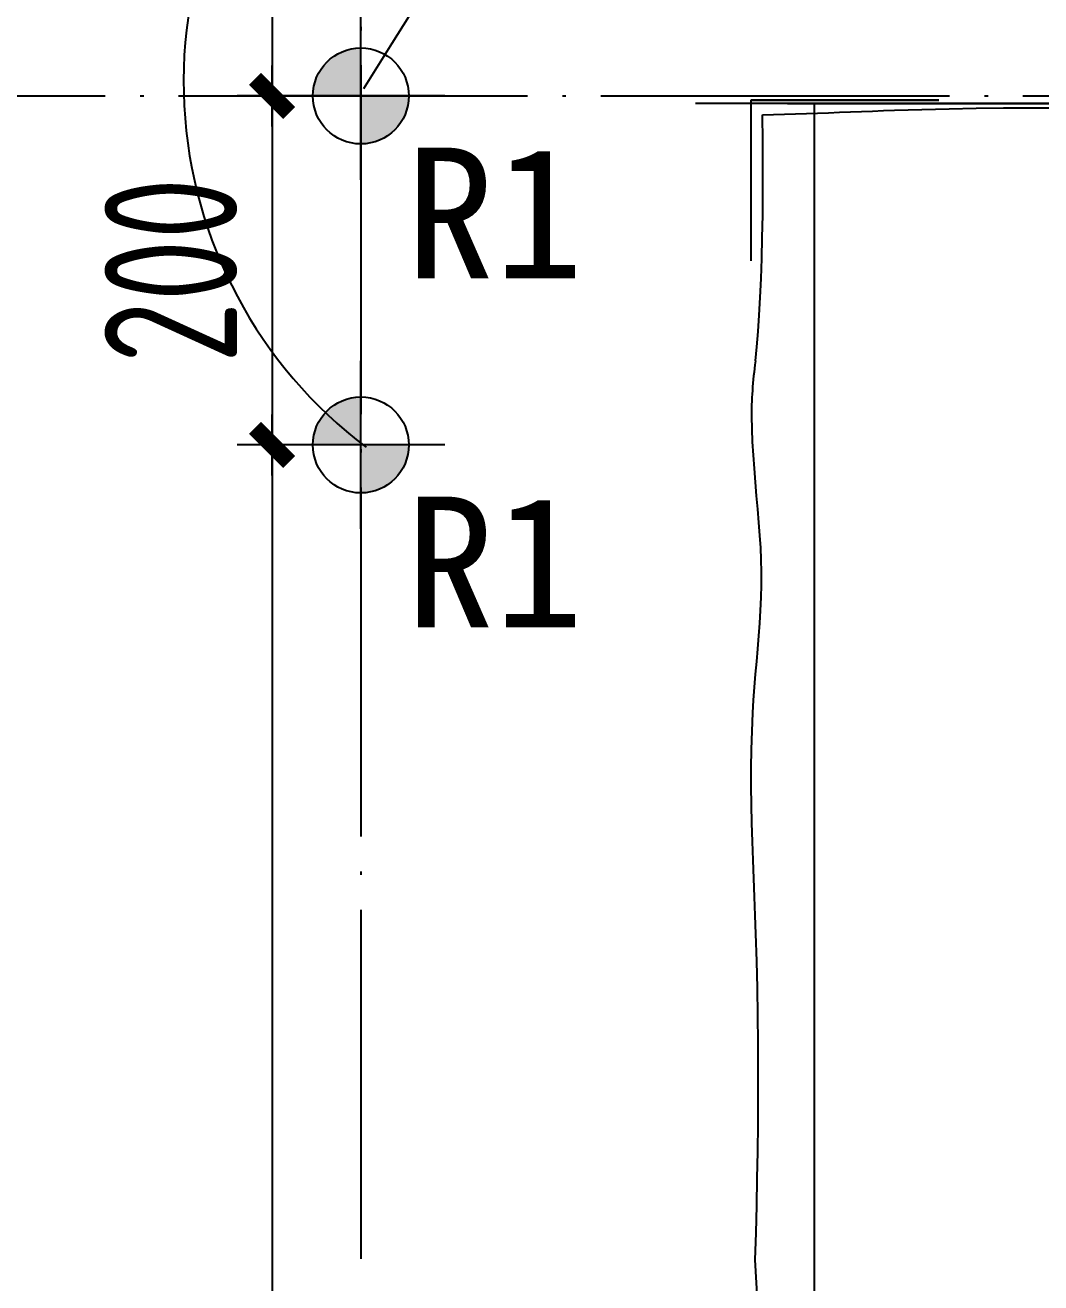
# Model space of a CAD drawing. Extents: x 11992 to 29481, y -6727 to 6811.
# Drawn here: x 20409 to 20991, y 1146 to 1867 of the extents above; entities that cross this region are included whole.
import ezdxf

# ---------------------------------------------------------------- set-up
doc = ezdxf.new("R2010")
doc.units = 0
doc.header["$MEASUREMENT"] = 0
doc.linetypes.add('DOTE', pattern=[2.42, 2, -0.2, 0.02, -0.2])
doc.layers.get('0').update_dxf_attribs({"color": 8, "linetype": 'CONTINUOUS'})
doc.layers.get('Defpoints').update_dxf_attribs({"color": 8, "linetype": 'CONTINUOUS'})
for name, color, linetype in [('zoylight 2射灯', 1, 'CONTINUOUS'), ('zoylight 3编号', 7, 'CONTINUOUS'), ('zoylight 4标注', 9, 'CONTINUOUS'), ('zoylight 5回路', 4, 'CONTINUOUS')]:
    doc.layers.add(name, color=color, linetype=linetype)
doc.styles.add('CCD-DIM', font='archs.shx', dxfattribs={"width": 0.8})
doc.styles.add('TFB MS 3mm at 1 to 25', font='arial.ttf', dxfattribs={"height": 75})
doc.dimstyles.new('zoylight_DIM_40', dxfattribs={"dimscale": 40, "dimtxt": 1.9, "dimasz": 0.4, "dimexe": 0.5, "dimexo": 0.5, "dimgap": 0.5, "dimtad": 1, "dimdec": 0, "dimrnd": 5, "dimzin": 12, "dimdsep": 46, "dimtxsty": 'CCD-DIM', "dimblk": 'CCD_Dimension_Tick', "dimcen": 0.125, "dimclrd": 44, "dimclre": 44, "dimclrt": 50, "dimadec": 0, "dimazin": 0, "dimtfac": 1, "dimtdec": 0, "dimtmove": 2, "dimatfit": 3, "dimldrblk": 'CCD_Leader_Dot', "dimfxl": 0, "dimtvp": 1, "dimtolj": 1, "dimtzin": 0, "dimarcsym": 0})

# ---------------------------------------------------------------- blocks, each defined once
blk = doc.blocks.new('嵌入式射灯55')
at = {"layer": 'zoylight 2射灯'}
h = blk.add_hatch(color=256, dxfattribs=at)
h.dxf.hatch_style = 1
h.paths.add_polyline_path([(0, 0), (0, 27.5, 0.4142136), (-27.5, 0)])
h.paths.add_polyline_path([(0, -27.5, 0.4142136), (27.5, 0), (0, 0)])
for p, q in [((0, -48.125), (0, 48.125)), ((48.125, 0), (-48.125, 0))]:
    blk.add_line(p, q, dxfattribs=at)
blk.add_circle((0, 0), 27.5, dxfattribs=at)
blk = doc.blocks.new('CCD_Dimension_Tick')
at = {"color": 0, "linetype": 'ByBlock'}
for p, q in [((-1.091, 0), (0, 0)), ((0, 0), (1.091, 0))]:
    blk.add_line(p, q, dxfattribs=at)
at = {"color": 0, "linetype": 'Continuous', "const_width": 0.608}
blk.add_lwpolyline([(-0.61, -0.61), (0.61, 0.61)], dxfattribs=at)
blk = doc.blocks.new('*D22')
at = {"layer": 'Defpoints', "color": 0}
for p in [(20601, 1826.36), (20550.08, 1626.36), (20601, 1626.36)]:
    blk.add_point(p, dxfattribs=at)
at = {"layer": 'zoylight 4标注', "color": 44, "lineweight": -2}
for p, q in [((20581, 1826.36), (20530.08, 1826.36)), ((20550.08, 1810.36), (20550.08, 1642.36)), ((20581, 1626.36), (20530.08, 1626.36))]:
    blk.add_line(p, q, dxfattribs=at)
at = {"layer": 'zoylight 4标注', "color": 44, "lineweight": -2, "xscale": 16, "yscale": 16, "zscale": 16}
for p, rotation in [((20550.08, 1826.36), 90), ((20550.08, 1626.36), 270)]:
    blk.add_blockref('CCD_Dimension_Tick', p, dxfattribs=dict(at, rotation=rotation))
at = {"layer": 'zoylight 4标注', "color": 50, "insert": (20492.08, 1726.36), "char_height": 76, "attachment_point": 5, "rotation": 90, "style": 'CCD-DIM'}
blk.add_mtext('\\A1;200', dxfattribs=at)
blk = doc.blocks.new('CCD_Leader_Dot')
at = {"color": 0, "linetype": 'ByBlock'}
blk.add_line((-5, 0), (-10, 0), dxfattribs=at)
at = {"color": 0, "linetype": 'ByBlock', "const_width": 5}
blk.add_lwpolyline([(-2.5, 0, 1), (2.5, 0, 1)], format="xyb", close=True, dxfattribs=at)
blk = doc.blocks.new('*D23')
at = {"layer": 'Defpoints', "color": 0}
for p in [(20601, 2026.36), (20550.08, 1826.36), (20601, 1826.36)]:
    blk.add_point(p, dxfattribs=at)
at = {"layer": 'zoylight 4标注', "color": 44, "lineweight": -2}
for p, q in [((20581, 2026.36), (20530.08, 2026.36)), ((20550.08, 2010.36), (20550.08, 1842.36)), ((20581, 1826.36), (20530.08, 1826.36))]:
    blk.add_line(p, q, dxfattribs=at)
at = {"layer": 'zoylight 4标注', "color": 44, "lineweight": -2, "xscale": 16, "yscale": 16, "zscale": 16}
for p, rotation in [((20550.08, 2026.36), 90), ((20550.08, 1826.36), 270)]:
    blk.add_blockref('CCD_Dimension_Tick', p, dxfattribs=dict(at, rotation=rotation))
at = {"layer": 'zoylight 4标注', "color": 50, "insert": (20492.08, 1926.36), "char_height": 76, "attachment_point": 5, "rotation": 90, "style": 'CCD-DIM'}
blk.add_mtext('\\A1;200', dxfattribs=at)
blk = doc.blocks.new('*D24')
at = {"layer": 'Defpoints', "color": 0, "linetype": 'Continuous'}
for p in [(20601, 1626.36), (20550.08, 424.33), (20601, 424.33)]:
    blk.add_point(p, dxfattribs=at)
at = {"layer": 'zoylight 4标注', "color": 44, "lineweight": -2}
for p, q in [((20581, 1626.36), (20530.08, 1626.36)), ((20550.08, 1610.36), (20550.08, 440.33))]:
    blk.add_line(p, q, dxfattribs=at)
at = {"layer": 'zoylight 4标注', "color": 44, "linetype": 'Continuous', "lineweight": -2}
blk.add_line((20581, 424.33), (20530.08, 424.33), dxfattribs=at)
at = {"layer": 'zoylight 4标注', "color": 44, "linetype": 'Continuous', "lineweight": -2, "xscale": 16, "yscale": 16, "zscale": 16}
for p, rotation in [((20550.08, 1626.36), 90), ((20550.08, 424.33), 270)]:
    blk.add_blockref('CCD_Dimension_Tick', p, dxfattribs=dict(at, rotation=rotation))
at = {"layer": 'zoylight 4标注', "color": 50, "linetype": 'Continuous', "insert": (20492.08, 1025.34), "char_height": 76, "attachment_point": 5, "rotation": 90, "style": 'CCD-DIM'}
blk.add_mtext('\\A1;1200', dxfattribs=at)
blk = doc.blocks.new('*D29')
at = {"layer": 'Defpoints', "color": 0, "linetype": 'Continuous'}
for p in [(19598.77, 1889.54), (19598.77, 1826.36, 2437.44), (20601, 1826.36, 2437.44)]:
    blk.add_point(p, dxfattribs=at)
at = {"layer": 'zoylight 4标注', "color": 44, "linetype": 'Continuous', "lineweight": -2}
blk.add_line((19598.77, 1846.36), (19598.77, 1909.54), dxfattribs=at)
at = {"layer": 'zoylight 4标注', "color": 44, "lineweight": -2}
for p, q in [((20601, 1846.36), (20601, 1909.54)), ((20585, 1889.54), (19614.77, 1889.54))]:
    blk.add_line(p, q, dxfattribs=at)
at = {"layer": 'zoylight 4标注', "color": 44, "linetype": 'Continuous', "lineweight": -2, "xscale": 16, "yscale": 16, "zscale": 16, "rotation": 180}
blk.add_blockref('CCD_Dimension_Tick', (19598.77, 1889.54), dxfattribs=at)
at = {"layer": 'zoylight 4标注', "color": 44, "linetype": 'Continuous', "lineweight": -2, "xscale": 16, "yscale": 16, "zscale": 16}
blk.add_blockref('CCD_Dimension_Tick', (20601, 1889.54), dxfattribs=at)
at = {"layer": 'zoylight 4标注', "color": 50, "linetype": 'Continuous', "insert": (20099.89, 1947.54), "char_height": 76, "attachment_point": 5, "style": 'CCD-DIM'}
blk.add_mtext('\\A1;1000', dxfattribs=at)

msp = doc.modelspace()

# ---------------------------------------------------------------- linework, layer by layer
for p, q in [((20932.26, 1824.04, -2368.6), (20824.61, 1824.04, -2368.6)), ((20824.61, 1824.04, -2368.6), (20824.61, 1731.83, -2368.6)), ((20824.61, 1824.04, -2368.6), (20824.61, 1731.83, -2368.6)), ((20824.61, 1824.04, -2368.6), (20932.26, 1824.04, -2368.6)), ((20932.26, 1824.04, -1988.6), (20824.61, 1824.04, -1988.6)), ((20824.61, 1824.04, -1988.6), (20824.61, 1731.83, -1988.6)), ((20824.61, 1824.04, -1988.6), (20824.61, 1731.83, -1988.6)), ((20824.61, 1824.04, -1988.6), (20932.26, 1824.04, -1988.6)), ((20795.27, 1822.02, -2100.56), (20792.75, 1822.02, -2101.75)), ((20794.59, 1822.02, -2101.6), (20792.79, 1822.02, -2101.74)), ((20794.59, 1822.02, -2099.26), (20792.79, 1822.02, -2099.4)), ((20796.4, 1822.02, -2101.46), (20794.59, 1822.02, -2101.6)), ((20796.4, 1822.02, -2099.12), (20794.59, 1822.02, -2099.26)), ((20797.79, 1822.02, -2099.37), (20795.27, 1822.02, -2100.56)), ((20798.21, 1822.02, -2101.32), (20796.4, 1822.02, -2101.46)), ((20798.21, 1822.02, -2098.98), (20796.4, 1822.02, -2099.12)), ((20800.31, 1822.02, -2098.18), (20797.79, 1822.02, -2099.37)), ((20800.02, 1822.02, -2101.19), (20798.21, 1822.02, -2101.32)), ((20800.02, 1822.02, -2098.84), (20798.21, 1822.02, -2098.98)), ((20801.84, 1822.02, -2101.06), (20800.02, 1822.02, -2101.19)), ((20801.84, 1822.02, -2098.71), (20800.02, 1822.02, -2098.84)), ((20802.84, 1822.02, -2096.99), (20800.31, 1822.02, -2098.18)), ((20803.67, 1822.02, -2100.94), (20801.84, 1822.02, -2101.06)), ((20803.67, 1822.02, -2098.58), (20801.84, 1822.02, -2098.71)), ((20805.36, 1822.02, -2095.79), (20802.84, 1822.02, -2096.99)), ((20805.5, 1822.02, -2100.82), (20803.67, 1822.02, -2100.94)), ((20805.5, 1822.02, -2098.46), (20803.67, 1822.02, -2098.58)), ((20807.88, 1822.02, -2094.6), (20805.36, 1822.02, -2095.79)), ((20807.34, 1822.02, -2100.71), (20805.5, 1822.02, -2100.82)), ((20807.34, 1822.02, -2098.35), (20805.5, 1822.02, -2098.46)), ((20809.18, 1822.02, -2100.6), (20807.34, 1822.02, -2100.71)), ((20809.18, 1822.02, -2098.24), (20807.34, 1822.02, -2098.35)), ((20810.4, 1822.02, -2093.4), (20807.88, 1822.02, -2094.6)), ((20811.04, 1822.02, -2100.5), (20809.18, 1822.02, -2100.6)), ((20811.04, 1822.02, -2098.14), (20809.18, 1822.02, -2098.24)), ((20812.91, 1822.02, -2092.21), (20810.4, 1822.02, -2093.4)), ((20812.9, 1822.02, -2100.42), (20811.04, 1822.02, -2100.5)), ((20812.9, 1822.02, -2098.05), (20811.04, 1822.02, -2098.14)), ((20814.78, 1822.02, -2100.34), (20812.9, 1822.02, -2100.42)), ((20814.78, 1822.02, -2097.96), (20812.9, 1822.02, -2098.05)), ((20815.42, 1822.02, -2091.01), (20812.91, 1822.02, -2092.21)), ((20816.59, 1822.02, -2100.27), (20814.78, 1822.02, -2100.34)), ((20816.59, 1822.02, -2097.9), (20814.78, 1822.02, -2097.96)), ((20817.92, 1822.02, -2089.81), (20815.42, 1822.02, -2091.01)), ((20818.42, 1822.02, -2100.21), (20816.59, 1822.02, -2100.27)), ((20818.42, 1822.02, -2097.84), (20816.59, 1822.02, -2097.9)), ((20820.41, 1822.02, -2088.6), (20817.92, 1822.02, -2089.81)), ((20820.25, 1822.02, -2100.15), (20818.42, 1822.02, -2100.21)), ((20820.25, 1822.02, -2097.77), (20818.42, 1822.02, -2097.84)), ((20822.08, 1822.02, -2100.08), (20820.25, 1822.02, -2100.15)), ((20822.08, 1822.02, -2097.71), (20820.25, 1822.02, -2097.77)), ((20822.89, 1822.02, -2087.4), (20820.41, 1822.02, -2088.6)), ((20823.9, 1822.02, -2100), (20822.08, 1822.02, -2100.08)), ((20823.9, 1822.02, -2097.64), (20822.08, 1822.02, -2097.71)), ((20826.37, 1822.02, -2085.7), (20822.89, 1822.02, -2087.4)), ((20825.7, 1822.02, -2099.91), (20823.9, 1822.02, -2100)), ((20825.7, 1822.02, -2097.55), (20823.9, 1822.02, -2097.64)), ((20827.48, 1822.02, -2099.8), (20825.7, 1822.02, -2099.91)), ((20827.48, 1822.02, -2097.44), (20825.7, 1822.02, -2097.55)), ((20830.09, 1822.02, -2083.94), (20826.37, 1822.02, -2085.7)), ((20829.23, 1822.02, -2099.67), (20827.48, 1822.02, -2099.8)), ((20829.23, 1822.02, -2097.31), (20827.48, 1822.02, -2097.44)), ((20830.95, 1822.02, -2099.51), (20829.23, 1822.02, -2099.67)), ((20830.95, 1822.02, -2097.15), (20829.23, 1822.02, -2097.31)), ((20834.29, 1822.02, -2082.06), (20830.09, 1822.02, -2083.94)), ((20832.61, 1822.02, -2099.31), (20830.95, 1822.02, -2099.51)), ((20832.61, 1822.02, -2096.96), (20830.95, 1822.02, -2097.15)), ((20834.23, 1822.02, -2099.08), (20832.61, 1822.02, -2099.31)), ((20834.23, 1822.02, -2096.73), (20832.61, 1822.02, -2096.96)), ((20835.78, 1822.02, -2098.81), (20834.23, 1822.02, -2099.08)), ((20835.78, 1822.02, -2096.46), (20834.23, 1822.02, -2096.73)), ((20839.21, 1822.02, -2079.98), (20834.29, 1822.02, -2082.06)), ((20837.19, 1822.02, -2098.51), (20835.78, 1822.02, -2098.81)), ((20837.19, 1822.02, -2096.16), (20835.78, 1822.02, -2096.46)), ((20838.55, 1822.02, -2098.18), (20837.19, 1822.02, -2098.51)), ((20838.55, 1822.02, -2095.83), (20837.19, 1822.02, -2096.16)), ((20839.86, 1822.02, -2097.81), (20838.55, 1822.02, -2098.18)), ((20839.86, 1822.02, -2095.47), (20838.55, 1822.02, -2095.83)), ((20845.11, 1822.02, -2077.66), (20839.21, 1822.02, -2079.98)), ((20841.13, 1822.02, -2097.42), (20839.86, 1822.02, -2097.81)), ((20841.13, 1822.02, -2095.07), (20839.86, 1822.02, -2095.47)), ((20842.37, 1822.02, -2097), (20841.13, 1822.02, -2097.42)), ((20842.37, 1822.02, -2094.66), (20841.13, 1822.02, -2095.07)), ((20843.57, 1822.02, -2096.56), (20842.37, 1822.02, -2097)), ((20843.57, 1822.02, -2094.22), (20842.37, 1822.02, -2094.66)), ((20844.75, 1822.02, -2096.1), (20843.57, 1822.02, -2096.56)), ((20844.75, 1822.02, -2093.76), (20843.57, 1822.02, -2094.22)), ((20845.9, 1822.02, -2095.63), (20844.75, 1822.02, -2096.1)), ((20845.9, 1822.02, -2093.29), (20844.75, 1822.02, -2093.76)), ((20852.22, 1822.02, -2075.03), (20845.11, 1822.02, -2077.66)), ((20845.55, 1822.02, -2095.77), (20846.33, 1822.02, -2096.46)), ((20847.04, 1822.02, -2095.15), (20845.9, 1822.02, -2095.63)), ((20847.04, 1822.02, -2092.81), (20845.9, 1822.02, -2093.29)), ((20846.15, 1822.02, -2226.64), (20846.06, 1822.02, -2243.6)), ((20846.06, 1822.02, -2243.6), (20846.15, 1822.02, -2260.56)), ((20846.42, 1822.02, -2210.38), (20846.15, 1822.02, -2226.64)), ((20846.15, 1822.02, -2260.56), (20846.42, 1822.02, -2276.82)), ((20846.33, 1822.02, -2096.46), (20847.13, 1822.02, -2097.16)), ((20846.85, 1822.02, -2194.95), (20846.42, 1822.02, -2210.38)), ((20846.42, 1822.02, -2276.82), (20846.85, 1822.02, -2292.25)), ((20847.43, 1822.02, -2180.52), (20846.85, 1822.02, -2194.95)), ((20846.85, 1822.02, -2292.25), (20847.43, 1822.02, -2306.68)), ((20848.16, 1822.02, -2094.67), (20847.04, 1822.02, -2095.15)), ((20848.16, 1822.02, -2092.33), (20847.04, 1822.02, -2092.81)), ((20847.13, 1822.02, -2097.16), (20847.95, 1822.02, -2097.85)), ((20848.15, 1822.02, -2167.22), (20847.43, 1822.02, -2180.52)), ((20847.43, 1822.02, -2306.68), (20848.15, 1822.02, -2319.97)), ((20847.95, 1822.02, -2097.85), (20848.79, 1822.02, -2098.54)), ((20848.99, 1822.02, -2155.22), (20848.15, 1822.02, -2167.22)), ((20848.15, 1822.02, -2319.97), (20848.99, 1822.02, -2331.98)), ((20849.27, 1822.02, -2094.19), (20848.16, 1822.02, -2094.67)), ((20849.27, 1822.02, -2091.85), (20848.16, 1822.02, -2092.33)), ((20848.79, 1822.02, -2098.54), (20849.66, 1822.02, -2099.21)), ((20849.95, 1822.02, -2144.65), (20848.99, 1822.02, -2155.22)), ((20848.99, 1822.02, -2331.98), (20849.95, 1822.02, -2342.55)), ((20850.38, 1822.02, -2093.71), (20849.27, 1822.02, -2094.19)), ((20850.38, 1822.02, -2091.37), (20849.27, 1822.02, -2091.85)), ((20849.66, 1822.02, -2099.21), (20850.56, 1822.02, -2099.88)), ((20851.02, 1822.02, -2135.67), (20849.95, 1822.02, -2144.65)), ((20849.95, 1822.02, -2342.55), (20851.02, 1822.02, -2351.53)), ((20851.62, 1822.02, -2093.18), (20850.38, 1822.02, -2093.71)), ((20851.62, 1822.02, -2090.85), (20850.38, 1822.02, -2091.37)), ((20850.56, 1822.02, -2099.88), (20851.51, 1822.02, -2100.53)), ((20852.17, 1822.02, -2128.43), (20851.02, 1822.02, -2135.67)), ((20851.02, 1822.02, -2351.53), (20852.17, 1822.02, -2358.77)), ((20851.51, 1822.02, -2100.53), (20852.5, 1822.02, -2101.16)), ((20852.86, 1822.02, -2092.67), (20851.62, 1822.02, -2093.18)), ((20852.86, 1822.02, -2090.33), (20851.62, 1822.02, -2090.85)), ((20853.4, 1822.02, -2123.07), (20852.17, 1822.02, -2128.43)), ((20852.17, 1822.02, -2358.77), (20853.4, 1822.02, -2364.13)), ((20860.8, 1822.02, -2072.03), (20852.22, 1822.02, -2075.03)), ((20852.5, 1822.02, -2101.16), (20853.55, 1822.02, -2101.78)), ((20854.11, 1822.02, -2092.16), (20852.86, 1822.02, -2092.67)), ((20854.11, 1822.02, -2089.82), (20852.86, 1822.02, -2090.33)), ((20854.71, 1822.02, -2119.74), (20853.4, 1822.02, -2123.07)), ((20853.4, 1822.02, -2364.13), (20854.71, 1822.02, -2367.46)), ((20853.55, 1822.02, -2101.78), (20854.65, 1822.02, -2102.37)), ((20855.36, 1822.02, -2091.66), (20854.11, 1822.02, -2092.16)), ((20855.36, 1822.02, -2089.32), (20854.11, 1822.02, -2089.82)), ((20854.65, 1822.02, -2102.37), (20855.82, 1822.02, -2102.94)), ((20856.06, 1822.02, -2118.6), (20854.71, 1822.02, -2119.74)), ((20854.71, 1822.02, -2367.46), (20856.06, 1822.02, -2368.6)), ((20856.62, 1822.02, -2091.16), (20855.36, 1822.02, -2091.66)), ((20856.62, 1822.02, -2088.82), (20855.36, 1822.02, -2089.32)), ((20855.82, 1822.02, -2102.94), (20857.06, 1822.02, -2103.48)), ((20856.06, 1822.02, -2368.6), (20857.42, 1822.02, -2367.46)), ((20856.06, 1822.02, -2118.6), (20857.42, 1822.02, -2119.74)), ((21581.07, 1822.02, -2118.6), (20856.06, 1822.02, -2118.6)), ((20856.06, 1822.02, -2118.6), (20856.06, 1822.02, -2368.6)), ((20856.06, 1822.02, -2368.6), (21885.96, 1822.02, -2368.6)), ((20856.54, 1816.27, -2368.6), (20862.84, 1816.49, -2368.6)), ((20856.54, 1816.27, -1988.6), (20862.84, 1816.49, -1988.6)), ((20857.89, 1822.02, -2090.66), (20856.62, 1822.02, -2091.16)), ((20857.89, 1822.02, -2088.32), (20856.62, 1822.02, -2088.82)), ((20857.06, 1822.02, -2103.48), (20858.61, 1822.02, -2104.07)), ((20857.42, 1822.02, -2367.46), (20858.72, 1822.02, -2364.13)), ((20858.72, 1822.02, -2123.07), (20857.42, 1822.02, -2119.74)), ((20859.16, 1822.02, -2090.17), (20857.89, 1822.02, -2090.66)), ((20859.16, 1822.02, -2087.83), (20857.89, 1822.02, -2088.32)), ((20858.61, 1822.02, -2104.07), (20860.27, 1822.02, -2104.64)), ((20858.72, 1822.02, -2364.13), (20859.95, 1822.02, -2358.77)), ((20859.95, 1822.02, -2128.43), (20858.72, 1822.02, -2123.07)), ((20860.44, 1822.02, -2089.67), (20859.16, 1822.02, -2090.17)), ((20860.44, 1822.02, -2087.34), (20859.16, 1822.02, -2087.83)), ((20859.95, 1822.02, -2358.77), (20861.11, 1822.02, -2351.53)), ((20861.11, 1822.02, -2135.67), (20859.95, 1822.02, -2128.43)), ((20860.27, 1822.02, -2104.64), (20862.02, 1822.02, -2105.17)), ((20861.73, 1822.02, -2089.18), (20860.44, 1822.02, -2089.67)), ((20861.73, 1822.02, -2086.84), (20860.44, 1822.02, -2087.34)), ((20871.08, 1822.02, -2068.6), (20860.8, 1822.02, -2072.03)), ((20861.1, 902.03, -2368.6), (20861.1, 1822.02, -2368.6)), ((20861.1, 1822.02, -2368.6), (21881.09, 1822.02, -2368.6)), ((20861.11, 1822.02, -2351.53), (20862.17, 1822.02, -2342.55)), ((20862.17, 1822.02, -2144.65), (20861.11, 1822.02, -2135.67)), ((20861.11, 902.03, -1988.6), (20861.11, 1822.02, -1988.6)), ((20861.11, 1822.02, -1988.6), (21881.09, 1822.02, -1988.6)), ((20863.03, 1822.02, -2088.68), (20861.73, 1822.02, -2089.18)), ((20863.03, 1822.02, -2086.35), (20861.73, 1822.02, -2086.84)), ((20862.02, 1822.02, -2105.17), (20863.85, 1822.02, -2105.68)), ((20862.17, 1822.02, -2342.55), (20863.13, 1822.02, -2331.98)), ((20863.13, 1822.02, -2155.22), (20862.17, 1822.02, -2144.65)), ((20862.84, 1816.49, -2368.6), (20869.15, 1816.73, -2368.6)), ((20862.84, 1816.49, -1988.6), (20869.15, 1816.73, -1988.6)), ((20864.34, 1822.02, -2088.18), (20863.03, 1822.02, -2088.68)), ((20864.34, 1822.02, -2085.85), (20863.03, 1822.02, -2086.35)), ((20863.13, 1822.02, -2331.98), (20863.98, 1822.02, -2319.97)), ((20863.98, 1822.02, -2167.22), (20863.13, 1822.02, -2155.22)), ((20863.85, 1822.02, -2105.68), (20865.75, 1822.02, -2106.16)), ((20863.98, 1822.02, -2319.97), (20864.7, 1822.02, -2306.68)), ((20864.7, 1822.02, -2180.52), (20863.98, 1822.02, -2167.22)), ((20865.66, 1822.02, -2087.68), (20864.34, 1822.02, -2088.18)), ((20865.66, 1822.02, -2085.35), (20864.34, 1822.02, -2085.85)), ((20864.7, 1822.02, -2306.68), (20865.28, 1822.02, -2292.25)), ((20865.28, 1822.02, -2194.95), (20864.7, 1822.02, -2180.52)), ((20865.28, 1822.02, -2292.25), (20865.7, 1822.02, -2276.82)), ((20865.7, 1822.02, -2210.38), (20865.28, 1822.02, -2194.95)), ((20866.83, 1822.02, -2087.24), (20865.66, 1822.02, -2087.68)), ((20866.83, 1822.02, -2084.9), (20865.66, 1822.02, -2085.35)), ((20865.7, 1822.02, -2276.82), (20865.97, 1822.02, -2260.56)), ((20865.97, 1822.02, -2226.64), (20865.7, 1822.02, -2210.38)), ((20865.75, 1822.02, -2106.16), (20867.71, 1822.02, -2106.61)), ((20865.97, 1822.02, -2260.56), (20866.06, 1822.02, -2243.6)), ((20866.06, 1822.02, -2243.6), (20865.97, 1822.02, -2226.64)), ((20868.01, 1822.02, -2086.8), (20866.83, 1822.02, -2087.24)), ((20868.01, 1822.02, -2084.45), (20866.83, 1822.02, -2084.9)), ((20867.71, 1822.02, -2106.61), (20869.72, 1822.02, -2107.05)), ((20869.2, 1822.02, -2086.35), (20868.01, 1822.02, -2086.8)), ((20869.2, 1822.02, -2084.01), (20868.01, 1822.02, -2084.45)), ((20869.15, 1816.73, -2368.6), (20875.45, 1816.98, -2368.6)), ((20869.15, 1816.73, -1988.6), (20875.45, 1816.98, -1988.6)), ((20870.41, 1822.02, -2085.92), (20869.2, 1822.02, -2086.35)), ((20870.41, 1822.02, -2083.58), (20869.2, 1822.02, -2084.01)), ((20869.72, 1822.02, -2107.05), (20871.78, 1822.02, -2107.47)), ((20871.64, 1822.02, -2085.5), (20870.41, 1822.02, -2085.92)), ((20871.64, 1822.02, -2083.15), (20870.41, 1822.02, -2083.58)), ((20883.32, 1822.02, -2064.67), (20871.08, 1822.02, -2068.6)), ((20872.89, 1822.02, -2085.1), (20871.64, 1822.02, -2085.5)), ((20872.89, 1822.02, -2082.75), (20871.64, 1822.02, -2083.15)), ((20871.78, 1822.02, -2107.47), (20873.87, 1822.02, -2107.89)), ((20874.17, 1822.02, -2084.71), (20872.89, 1822.02, -2085.1)), ((20874.17, 1822.02, -2082.36), (20872.89, 1822.02, -2082.75)), ((20873.87, 1822.02, -2107.89), (20875.97, 1822.02, -2108.29)), ((20875.47, 1822.02, -2084.36), (20874.17, 1822.02, -2084.71)), ((20875.47, 1822.02, -2082.01), (20874.17, 1822.02, -2082.36)), ((20875.45, 1816.98, -2368.6), (20881.76, 1817.23, -2368.6)), ((20875.45, 1816.98, -1988.6), (20881.76, 1817.23, -1988.6)), ((20876.8, 1822.02, -2084.03), (20875.47, 1822.02, -2084.36)), ((20876.8, 1822.02, -2081.68), (20875.47, 1822.02, -2082.01)), ((20875.97, 1822.02, -2108.29), (20878.09, 1822.02, -2108.68)), ((20878.16, 1822.02, -2083.74), (20876.8, 1822.02, -2084.03)), ((20878.16, 1822.02, -2081.4), (20876.8, 1822.02, -2081.68)), ((20878.09, 1822.02, -2108.68), (20880.21, 1822.02, -2109.07)), ((20879.55, 1822.02, -2083.49), (20878.16, 1822.02, -2083.74)), ((20879.55, 1822.02, -2081.15), (20878.16, 1822.02, -2081.4)), ((20880.97, 1822.02, -2083.29), (20879.55, 1822.02, -2083.49)), ((20880.97, 1822.02, -2080.94), (20879.55, 1822.02, -2081.15)), ((20880.21, 1822.02, -2109.07), (20882.14, 1822.02, -2109.44)), ((20882.28, 1822.02, -2083.15), (20880.97, 1822.02, -2083.29)), ((20882.28, 1822.02, -2080.81), (20880.97, 1822.02, -2080.94)), ((20881.76, 1817.23, -2368.6), (20888.07, 1817.48, -2368.6)), ((20881.76, 1817.23, -1988.6), (20888.07, 1817.48, -1988.6)), ((20882.14, 1822.02, -2109.44), (20884.06, 1822.02, -2109.81)), ((20883.62, 1822.02, -2083.05), (20882.28, 1822.02, -2083.15)), ((20883.62, 1822.02, -2080.71), (20882.28, 1822.02, -2080.81)), ((20897.76, 1822.02, -2060.2), (20883.32, 1822.02, -2064.67)), ((20884.99, 1822.02, -2082.98), (20883.62, 1822.02, -2083.05)), ((20884.99, 1822.02, -2080.64), (20883.62, 1822.02, -2080.71)), ((20884.06, 1822.02, -2109.81), (20885.97, 1822.02, -2110.18)), ((20886.37, 1822.02, -2082.94), (20884.99, 1822.02, -2082.98)), ((20886.37, 1822.02, -2080.6), (20884.99, 1822.02, -2080.64)), ((20885.97, 1822.02, -2110.18), (20887.88, 1822.02, -2110.54)), ((20887.78, 1822.02, -2082.93), (20886.37, 1822.02, -2082.94)), ((20887.78, 1822.02, -2080.59), (20886.37, 1822.02, -2080.6)), ((20889.2, 1822.02, -2082.93), (20887.78, 1822.02, -2082.93)), ((20889.2, 1822.02, -2080.59), (20887.78, 1822.02, -2080.59)), ((20887.88, 1822.02, -2110.54), (20889.79, 1822.02, -2110.9)), ((20888.07, 1817.48, -2368.6), (20894.37, 1817.73, -2368.6)), ((20888.07, 1817.48, -1988.6), (20894.37, 1817.73, -1988.6)), ((20890.64, 1822.02, -2082.96), (20889.2, 1822.02, -2082.93)), ((20890.64, 1822.02, -2080.61), (20889.2, 1822.02, -2080.59)), ((20889.79, 1822.02, -2110.9), (20891.69, 1822.02, -2111.25)), ((20892.1, 1822.02, -2082.99), (20890.64, 1822.02, -2082.96)), ((20892.1, 1822.02, -2080.65), (20890.64, 1822.02, -2080.61)), ((20891.69, 1822.02, -2111.25), (20893.6, 1822.02, -2111.58)), ((20893.57, 1822.02, -2083.04), (20892.1, 1822.02, -2082.99)), ((20893.57, 1822.02, -2080.7), (20892.1, 1822.02, -2080.65)), ((20895.05, 1822.02, -2083.1), (20893.57, 1822.02, -2083.04)), ((20895.05, 1822.02, -2080.75), (20893.57, 1822.02, -2080.7)), ((20893.6, 1822.02, -2111.58), (20895.51, 1822.02, -2111.91)), ((20894.37, 1817.73, -2368.6), (20900.68, 1817.97, -2368.6)), ((20894.37, 1817.73, -1988.6), (20900.68, 1817.97, -1988.6)), ((20896.54, 1822.02, -2083.16), (20895.05, 1822.02, -2083.1)), ((20896.54, 1822.02, -2080.81), (20895.05, 1822.02, -2080.75)), ((20895.51, 1822.02, -2111.91), (20897.44, 1822.02, -2112.21)), ((20898.04, 1822.02, -2083.23), (20896.54, 1822.02, -2083.16)), ((20898.04, 1822.02, -2080.88), (20896.54, 1822.02, -2080.81)), ((20897.44, 1822.02, -2112.21), (20899.37, 1822.02, -2112.5)), ((20914.65, 1822.02, -2055.11), (20897.76, 1822.02, -2060.2)), ((20907.3, 1822.02, -2083.54), (20898.04, 1822.02, -2083.23)), ((20907.3, 1822.02, -2081.18), (20898.04, 1822.02, -2080.88)), ((20899.37, 1822.02, -2112.5), (20901.31, 1822.02, -2112.77)), ((20900.68, 1817.97, -2368.6), (20906.98, 1818.19, -2368.6)), ((20900.68, 1817.97, -1988.6), (20906.98, 1818.19, -1988.6)), ((20901.31, 1822.02, -2112.77), (20903.28, 1822.02, -2113.02)), ((20903.28, 1822.02, -2113.02), (20905.68, 1822.02, -2113.29)), ((20905.68, 1822.02, -2113.29), (20908.11, 1822.02, -2113.52)), ((20906.98, 1818.19, -2368.6), (20922.58, 1818.67, -2368.6)), ((20906.98, 1818.19, -1988.6), (20922.58, 1818.67, -1988.6)), ((20916.49, 1822.02, -2083.73), (20907.3, 1822.02, -2083.54)), ((20916.49, 1822.02, -2081.37), (20907.3, 1822.02, -2081.18)), ((20908.11, 1822.02, -2113.52), (20910.56, 1822.02, -2113.73)), ((20910.56, 1822.02, -2113.73), (20913.02, 1822.02, -2113.91)), ((20913.02, 1822.02, -2113.91), (20915.5, 1822.02, -2114.07)), ((20934.22, 1822.02, -2049.35), (20914.65, 1822.02, -2055.11)), ((20915.5, 1822.02, -2114.07), (20918, 1822.02, -2114.21)), ((20925.6, 1822.02, -2083.82), (20916.49, 1822.02, -2083.73)), ((20925.6, 1822.02, -2081.46), (20916.49, 1822.02, -2081.37)), ((20918, 1822.02, -2114.21), (20920.51, 1822.02, -2114.33)), ((20920.51, 1822.02, -2114.33), (20923.03, 1822.02, -2114.44)), ((20922.58, 1818.67, -2368.6), (20938.18, 1819.04, -2368.6)), ((20922.58, 1818.67, -1988.6), (20938.18, 1819.04, -1988.6)), ((20923.03, 1822.02, -2114.44), (20925.56, 1822.02, -2114.55)), ((20925.56, 1822.02, -2114.55), (20928.1, 1822.02, -2114.64)), ((20934.66, 1822.02, -2083.81), (20925.6, 1822.02, -2083.82)), ((20934.66, 1822.02, -2081.45), (20925.6, 1822.02, -2081.46)), ((20928.1, 1822.02, -2114.64), (20930.64, 1822.02, -2114.73)), ((20930.64, 1822.02, -2114.73), (20933.19, 1822.02, -2114.82)), ((20938.36, 1822.02, -2115.08), (20933.19, 1822.02, -2114.8)), ((20939.93, 1822.02, -2048.54), (20934.22, 1822.02, -2049.35)), ((20943.66, 1822.02, -2083.72), (20934.66, 1822.02, -2083.81)), ((20943.66, 1822.02, -2081.36), (20934.66, 1822.02, -2081.45)), ((20938.18, 1819.04, -2368.6), (20953.77, 1819.3, -2368.6)), ((20938.18, 1819.04, -1988.6), (20953.77, 1819.3, -1988.6)), ((20943.53, 1822.02, -2115.36), (20938.36, 1822.02, -2115.08)), ((20945.69, 1822.02, -2047.82), (20939.93, 1822.02, -2048.54)), ((20948.7, 1822.02, -2115.64), (20943.53, 1822.02, -2115.36)), ((20952.61, 1822.02, -2083.54), (20943.66, 1822.02, -2083.72)), ((20952.61, 1822.02, -2081.18), (20943.66, 1822.02, -2081.36)), ((20951.51, 1822.02, -2047.16), (20945.69, 1822.02, -2047.82)), ((20953.87, 1822.02, -2115.92), (20948.7, 1822.02, -2115.64)), ((20957.38, 1822.02, -2046.56), (20951.51, 1822.02, -2047.16)), ((20961.52, 1822.02, -2083.3), (20952.61, 1822.02, -2083.54)), ((20961.52, 1822.02, -2080.94), (20952.61, 1822.02, -2081.18)), ((20953.77, 1819.3, -2368.6), (20969.35, 1819.47, -2368.6)), ((20953.77, 1819.3, -1988.6), (20969.35, 1819.47, -1988.6)), ((20959.05, 1822.02, -2116.2), (20953.87, 1822.02, -2115.92)), ((20963.3, 1822.02, -2046.02), (20957.38, 1822.02, -2046.56)), ((20964.23, 1822.02, -2116.47), (20959.05, 1822.02, -2116.2)), ((20970.39, 1822.02, -2083), (20961.52, 1822.02, -2083.3)), ((20970.39, 1822.02, -2080.64), (20961.52, 1822.02, -2080.94)), ((20969.26, 1822.02, -2045.53), (20963.3, 1822.02, -2046.02)), ((20969.41, 1822.02, -2116.74), (20964.23, 1822.02, -2116.47)), ((20975.25, 1822.02, -2045.09), (20969.26, 1822.02, -2045.53)), ((20969.35, 1819.47, -2368.6), (20984.92, 1819.54, -2368.6)), ((20969.35, 1819.47, -1988.6), (20984.92, 1819.54, -1988.6)), ((20974.58, 1822.02, -2117.01), (20969.41, 1822.02, -2116.74)), ((20979.24, 1822.02, -2082.64), (20970.39, 1822.02, -2083)), ((20979.24, 1822.02, -2080.29), (20970.39, 1822.02, -2080.64)), ((20979.76, 1822.02, -2117.27), (20974.58, 1822.02, -2117.01)), ((20981.29, 1822.02, -2044.69), (20975.25, 1822.02, -2045.09)), ((20988.07, 1822.02, -2082.24), (20979.24, 1822.02, -2082.64)), ((20988.07, 1822.02, -2079.89), (20979.24, 1822.02, -2080.29)), ((20984.93, 1822.02, -2117.53), (20979.76, 1822.02, -2117.27)), ((20987.35, 1822.02, -2044.33), (20981.29, 1822.02, -2044.69)), ((20984.92, 1819.54, -2368.6), (21000.49, 1819.52, -2368.6)), ((20984.92, 1819.54, -1988.6), (21000.49, 1819.52, -1988.6)), ((20990.1, 1822.02, -2117.78), (20984.93, 1822.02, -2117.53)), ((20993.45, 1822.02, -2044), (20987.35, 1822.02, -2044.33)), ((20996.89, 1822.02, -2081.81), (20988.07, 1822.02, -2082.24)), ((20996.89, 1822.02, -2079.46), (20988.07, 1822.02, -2079.89)), ((20995.27, 1822.02, -2118.03), (20990.1, 1822.02, -2117.78)), ((20831.34, 1815.62, -2368.6), (20837.63, 1815.74, -2368.6)), ((20831.34, 1815.62, -1988.6), (20837.63, 1815.74, -1988.6)), ((20831.47, 1800.22, -2368.6), (20831.34, 1815.62, -2368.6)), ((20831.47, 1800.22, -1988.6), (20831.34, 1815.62, -1988.6)), ((20837.63, 1815.74, -2368.6), (20843.93, 1815.89, -2368.6)), ((20837.63, 1815.74, -1988.6), (20843.93, 1815.89, -1988.6)), ((20843.93, 1815.89, -2368.6), (20850.23, 1816.07, -2368.6)), ((20843.93, 1815.89, -1988.6), (20850.23, 1816.07, -1988.6)), ((20850.23, 1816.07, -2368.6), (20856.54, 1816.27, -2368.6)), ((20850.23, 1816.07, -1988.6), (20856.54, 1816.27, -1988.6)), ((20831.52, 1785.48, -2368.6), (20831.47, 1800.22, -2368.6)), ((20831.52, 1785.48, -1988.6), (20831.47, 1800.22, -1988.6)), ((20831.48, 1771.4, -2368.6), (20831.52, 1785.48, -2368.6)), ((20831.49, 1771.4, -1988.6), (20831.52, 1785.48, -1988.6)), ((20831.36, 1757.98, -2368.6), (20831.48, 1771.4, -2368.6)), ((20831.36, 1757.98, -1988.6), (20831.49, 1771.4, -1988.6)), ((20831.14, 1745.23, -2368.6), (20831.36, 1757.98, -2368.6)), ((20831.14, 1745.23, -1988.6), (20831.36, 1757.98, -1988.6)), ((20830.84, 1733.14, -2368.6), (20831.14, 1745.23, -2368.6)), ((20830.84, 1733.14, -1988.6), (20831.14, 1745.23, -1988.6)), ((20830.45, 1721.71, -2368.6), (20830.84, 1733.14, -2368.6)), ((20830.45, 1721.71, -1988.6), (20830.84, 1733.14, -1988.6)), ((20829.98, 1710.94, -2368.6), (20830.45, 1721.71, -2368.6)), ((20829.98, 1710.94, -1988.6), (20830.45, 1721.71, -1988.6)), ((20829.41, 1700.83, -2368.6), (20829.98, 1710.94, -2368.6)), ((20829.41, 1700.83, -1988.6), (20829.98, 1710.94, -1988.6)), ((20828.76, 1691.39, -2368.6), (20829.41, 1700.83, -2368.6)), ((20828.76, 1691.39, -1988.6), (20829.41, 1700.83, -1988.6)), ((20828.02, 1682.6, -2368.6), (20828.76, 1691.39, -2368.6)), ((20828.02, 1682.6, -1988.6), (20828.76, 1691.39, -1988.6)), ((20827.19, 1674.48, -2368.6), (20828.02, 1682.6, -2368.6)), ((20827.19, 1674.48, -1988.6), (20828.02, 1682.6, -1988.6)), ((20826.91, 1672.31, -2368.6), (20826.65, 1670.16, -2368.6)), ((20826.91, 1672.31, -1988.6), (20826.65, 1670.16, -1988.6)), ((20827.19, 1674.48, -2368.6), (20826.91, 1672.31, -2368.6)), ((20827.19, 1674.48, -1988.6), (20826.91, 1672.31, -1988.6)), ((20826.18, 1665.91, -2368.6), (20825.97, 1663.81, -2368.6)), ((20826.18, 1665.91, -1988.6), (20825.97, 1663.81, -1988.6)), ((20826.41, 1668.03, -2368.6), (20826.18, 1665.91, -2368.6)), ((20826.41, 1668.03, -1988.6), (20826.18, 1665.91, -1988.6)), ((20826.65, 1670.16, -2368.6), (20826.41, 1668.03, -2368.6)), ((20826.65, 1670.16, -1988.6), (20826.41, 1668.03, -1988.6)), ((20825.6, 1659.65, -2368.6), (20825.45, 1657.59, -2368.6)), ((20825.6, 1659.65, -1988.6), (20825.45, 1657.59, -1988.6)), ((20825.78, 1661.72, -2368.6), (20825.6, 1659.65, -2368.6)), ((20825.78, 1661.72, -1988.6), (20825.6, 1659.65, -1988.6)), ((20825.97, 1663.81, -2368.6), (20825.78, 1661.72, -2368.6)), ((20825.97, 1663.81, -1988.6), (20825.78, 1661.72, -1988.6)), ((20825.09, 1651.45, -2368.6), (20825, 1649.41, -2368.6)), ((20825.09, 1651.45, -1988.6), (20825, 1649.41, -1988.6)), ((20825.19, 1653.49, -2368.6), (20825.09, 1651.45, -2368.6)), ((20825.19, 1653.49, -1988.6), (20825.09, 1651.45, -1988.6)), ((20825.31, 1655.53, -2368.6), (20825.19, 1653.49, -2368.6)), ((20825.31, 1655.53, -1988.6), (20825.19, 1653.49, -1988.6)), ((20825.45, 1657.59, -2368.6), (20825.31, 1655.53, -2368.6)), ((20825.45, 1657.59, -1988.6), (20825.31, 1655.53, -1988.6)), ((20825, 1649.41, -2368.6), (20824.94, 1642.62, -2368.6)), ((20825, 1649.41, -1988.6), (20824.94, 1642.62, -1988.6)), ((20824.94, 1642.62, -2368.6), (20825.08, 1635.5, -2368.6)), ((20824.94, 1642.62, -1988.6), (20825.08, 1635.5, -1988.6)), ((20825.08, 1635.5, -2368.6), (20825.4, 1628.11, -2368.6)), ((20825.08, 1635.5, -1988.6), (20825.4, 1628.11, -1988.6)), ((20825.4, 1628.11, -2368.6), (20825.86, 1620.51, -2368.6)), ((20825.4, 1628.11, -1988.6), (20825.86, 1620.52, -1988.6)), ((20825.86, 1620.52, -1988.6), (20826.42, 1612.79, -1988.6)), ((20825.86, 1620.51, -2368.6), (20826.42, 1612.79, -2368.6)), ((20826.42, 1612.79, -2368.6), (20827.05, 1605, -2368.6)), ((20826.42, 1612.79, -1988.6), (20827.05, 1605, -1988.6)), ((20827.05, 1605, -2368.6), (20827.71, 1597.22, -2368.6)), ((20827.05, 1605, -1988.6), (20827.71, 1597.22, -1988.6)), ((20827.71, 1597.22, -2368.6), (20828.38, 1589.5, -2368.6)), ((20827.71, 1597.22, -1988.6), (20828.38, 1589.5, -1988.6)), ((20828.38, 1589.5, -2368.6), (20829.01, 1581.93, -2368.6)), ((20828.38, 1589.5, -1988.6), (20829.01, 1581.93, -1988.6)), ((20829.01, 1581.93, -2368.6), (20829.56, 1574.56, -2368.6)), ((20829.01, 1581.93, -1988.6), (20829.56, 1574.56, -1988.6)), ((20829.56, 1574.56, -2368.6), (20830.02, 1567.46, -2368.6)), ((20829.56, 1574.56, -1988.6), (20830.02, 1567.46, -1988.6)), ((20830.02, 1567.46, -2368.6), (20830.33, 1560.71, -2368.6)), ((20830.02, 1567.46, -1988.6), (20830.33, 1560.71, -1988.6)), ((20830.33, 1560.71, -2368.6), (20830.47, 1553.43, -2368.6)), ((20830.33, 1560.71, -1988.6), (20830.47, 1553.43, -1988.6)), ((20830.47, 1553.43, -2368.6), (20830.43, 1546.14, -2368.6)), ((20830.47, 1553.43, -1988.6), (20830.43, 1546.14, -1988.6)), ((20830.43, 1546.14, -2368.6), (20830.23, 1538.85, -2368.6)), ((20830.43, 1546.14, -1988.6), (20830.23, 1538.85, -1988.6)), ((20830.23, 1538.85, -2368.6), (20829.89, 1531.54, -2368.6)), ((20830.23, 1538.85, -1988.6), (20829.89, 1531.54, -1988.6)), ((20829.89, 1531.54, -2368.6), (20829.44, 1524.23, -2368.6)), ((20829.89, 1531.54, -1988.6), (20829.44, 1524.23, -1988.6)), ((20829.44, 1524.23, -2368.6), (20828.92, 1516.91, -2368.6)), ((20829.44, 1524.23, -1988.6), (20828.92, 1516.91, -1988.6)), ((20828.92, 1516.91, -2368.6), (20828.33, 1509.58, -2368.6)), ((20828.92, 1516.91, -1988.6), (20828.33, 1509.58, -1988.6)), ((20828.33, 1509.58, -2368.6), (20827.72, 1502.24, -2368.6)), ((20828.33, 1509.58, -1988.6), (20827.72, 1502.24, -1988.6)), ((20827.72, 1502.24, -2368.6), (20827.11, 1494.9, -2368.6)), ((20827.72, 1502.24, -1988.6), (20827.11, 1494.9, -1988.6)), ((20827.11, 1494.9, -2368.6), (20826.52, 1487.54, -2368.6)), ((20827.11, 1494.9, -1988.6), (20826.52, 1487.54, -1988.6)), ((20826.52, 1487.54, -2368.6), (20825.98, 1480.18, -2368.6)), ((20826.52, 1487.54, -1988.6), (20825.98, 1480.18, -1988.6)), ((20825.98, 1480.18, -2368.6), (20825.52, 1472.81, -2368.6)), ((20825.98, 1480.18, -1988.6), (20825.52, 1472.81, -1988.6)), ((20825.52, 1472.81, -2368.6), (20825.04, 1462.3, -2368.6)), ((20825.52, 1472.81, -1988.6), (20825.04, 1462.3, -1988.6)), ((20825.04, 1462.3, -2368.6), (20824.74, 1451.78, -2368.6)), ((20825.04, 1462.3, -1988.6), (20824.74, 1451.78, -1988.6)), ((20824.74, 1451.78, -2368.6), (20824.61, 1441.25, -2368.6)), ((20824.74, 1451.78, -1988.6), (20824.61, 1441.25, -1988.6)), ((20824.61, 1441.25, -2368.6), (20824.62, 1430.71, -2368.6)), ((20824.61, 1441.25, -1988.6), (20824.62, 1430.71, -1988.6)), ((20824.62, 1430.71, -2368.6), (20824.76, 1420.15, -2368.6)), ((20824.62, 1430.71, -1988.6), (20824.76, 1420.15, -1988.6)), ((20824.76, 1420.15, -2368.6), (20824.99, 1409.59, -2368.6)), ((20824.76, 1420.15, -1988.6), (20824.99, 1409.59, -1988.6)), ((20824.99, 1409.59, -2368.6), (20825.3, 1399.02, -2368.6)), ((20824.99, 1409.59, -1988.6), (20825.3, 1399.02, -1988.6)), ((20825.3, 1399.02, -2368.6), (20825.67, 1388.45, -2368.6)), ((20825.3, 1399.02, -1988.6), (20825.67, 1388.45, -1988.6)), ((20825.67, 1388.45, -2368.6), (20826.08, 1377.87, -2368.6)), ((20825.67, 1388.45, -1988.6), (20826.08, 1377.87, -1988.6)), ((20826.08, 1377.87, -2368.6), (20826.5, 1367.3, -2368.6)), ((20826.08, 1377.87, -1988.6), (20826.5, 1367.3, -1988.6)), ((20826.5, 1367.3, -2368.6), (20826.92, 1356.72, -2368.6)), ((20826.5, 1367.3, -1988.6), (20826.92, 1356.72, -1988.6)), ((20826.92, 1356.72, -2368.6), (20827.31, 1346.14, -2368.6)), ((20826.92, 1356.72, -1988.6), (20827.31, 1346.14, -1988.6)), ((20827.31, 1346.14, -2368.6), (20827.78, 1330.54, -2368.6)), ((20827.31, 1346.14, -1988.6), (20827.78, 1330.55, -1988.6)), ((20827.78, 1330.55, -1988.6), (20828.15, 1314.95, -1988.6)), ((20827.78, 1330.54, -2368.6), (20828.15, 1314.95, -2368.6)), ((20828.15, 1314.95, -2368.6), (20828.42, 1299.36, -2368.6)), ((20828.15, 1314.95, -1988.6), (20828.42, 1299.36, -1988.6)), ((20828.42, 1299.36, -2368.6), (20828.58, 1283.78, -2368.6)), ((20828.42, 1299.36, -1988.6), (20828.58, 1283.78, -1988.6)), ((20828.58, 1283.78, -2368.6), (20828.65, 1268.21, -2368.6)), ((20828.58, 1283.78, -1988.6), (20828.65, 1268.21, -1988.6)), ((20828.65, 1268.21, -2368.6), (20828.63, 1252.64, -2368.6)), ((20828.65, 1268.21, -1988.6), (20828.63, 1252.64, -1988.6)), ((20828.63, 1252.64, -2368.6), (20828.53, 1237.08, -2368.6)), ((20828.63, 1252.64, -1988.6), (20828.53, 1237.08, -1988.6)), ((20828.53, 1237.08, -2368.6), (20828.34, 1221.52, -2368.6)), ((20828.53, 1237.08, -1988.6), (20828.34, 1221.52, -1988.6)), ((20828.34, 1221.52, -2368.6), (20828.07, 1205.98, -2368.6)), ((20828.34, 1221.52, -1988.6), (20828.08, 1205.98, -1988.6)), ((20828.07, 1205.98, -2368.6), (20827.74, 1190.45, -2368.6)), ((20828.08, 1205.98, -1988.6), (20827.74, 1190.45, -1988.6)), ((20827.74, 1190.45, -2368.6), (20827.33, 1174.92, -2368.6)), ((20827.74, 1190.45, -1988.6), (20827.33, 1174.92, -1988.6)), ((20827.33, 1174.92, -2368.6), (20826.86, 1159.41, -2368.6)), ((20827.33, 1174.92, -1988.6), (20826.86, 1159.41, -1988.6)), ((20826.86, 1159.41, -2368.6), (20828.45, 1132.92, -2368.6)), ((20826.86, 1159.41, -1988.6), (20828.45, 1132.92, -1988.6))]:
    msp.add_line(p, q)
at = {"layer": 'zoylight 4标注', "color": 9, "linetype": 'DOTE', "ltscale": 100}
for p, q in [((20601, 3537.97, 2437.44), (20601, -2165.59, 2437.44)), ((19286.52, 1826.36), (25252.9, 1826.36))]:
    msp.add_line(p, q, dxfattribs=at)
at = {"layer": 'zoylight 5回路', "linetype": 'Continuous'}
for centre, radius, start, end in [((11618.07, 7478.67), 10612.47, 327.845702, 348.943947), ((20761.66, 1834.74), 262.27, 132.98562, 233.08802)]:
    msp.add_arc(centre, radius, start, end, dxfattribs=at)

# ---------------------------------------------------------------- block references
at = {"layer": 'zoylight 2射灯'}
for p in [(20601, 1826.36, 2437.44), (20601, 1626.36, 2437.44)]:
    msp.add_blockref('嵌入式射灯55', p, dxfattribs=at)

# ---------------------------------------------------------------- texts
at = {"layer": 'zoylight 3编号', "char_height": 75, "width": 104.7704, "attachment_point": 1, "style": 'TFB MS 3mm at 1 to 25'}
for insert in [(20626.64, 1796.75, 2437.44), (20626.64, 1596.75, 2437.44)]:
    msp.add_mtext('{\\fSimHei|b0|i0|c134|p49;R1}', dxfattribs=dict(at, insert=insert))

# ---------------------------------------------------------------- dimensions: what is measured, and where the dimension line sits
at = {"layer": 'zoylight 4标注'}
for p1, p2, picture, middle in [((20601, 2026.36, 2437.44), (20601, 1826.36, 2437.44), '*D23', (20492.08, 1926.36, 2437.44)), ((20601, 1826.36, 2437.44), (20601, 1626.36, 2437.44), '*D22', (20492.08, 1726.36, 2437.44))]:
    dim = msp.add_aligned_dim(p1=p1, p2=p2, distance=-50.93, dimstyle='zoylight_DIM_40', dxfattribs=at)
    dim.commit()
    dim.dimension.update_dxf_attribs({"geometry": picture, "text_midpoint": middle})
at = {"layer": 'zoylight 4标注', "linetype": 'Continuous'}
for p1, p2, distance, picture, middle in [((20601, 1826.36, 2437.44), (19598.77, 1826.36, 2437.44), -63.18, '*D29', (20099.89, 1947.54)), ((20601, 1626.36, 2437.44), (20601, 424.33, 2437.44), -50.93, '*D24', (20492.08, 1025.34, 2437.44))]:
    dim = msp.add_aligned_dim(p1=p1, p2=p2, distance=distance, dimstyle='zoylight_DIM_40', dxfattribs=at)
    dim.commit()
    dim.dimension.update_dxf_attribs({"geometry": picture, "text_midpoint": middle})

doc.saveas('drawing.dxf')
